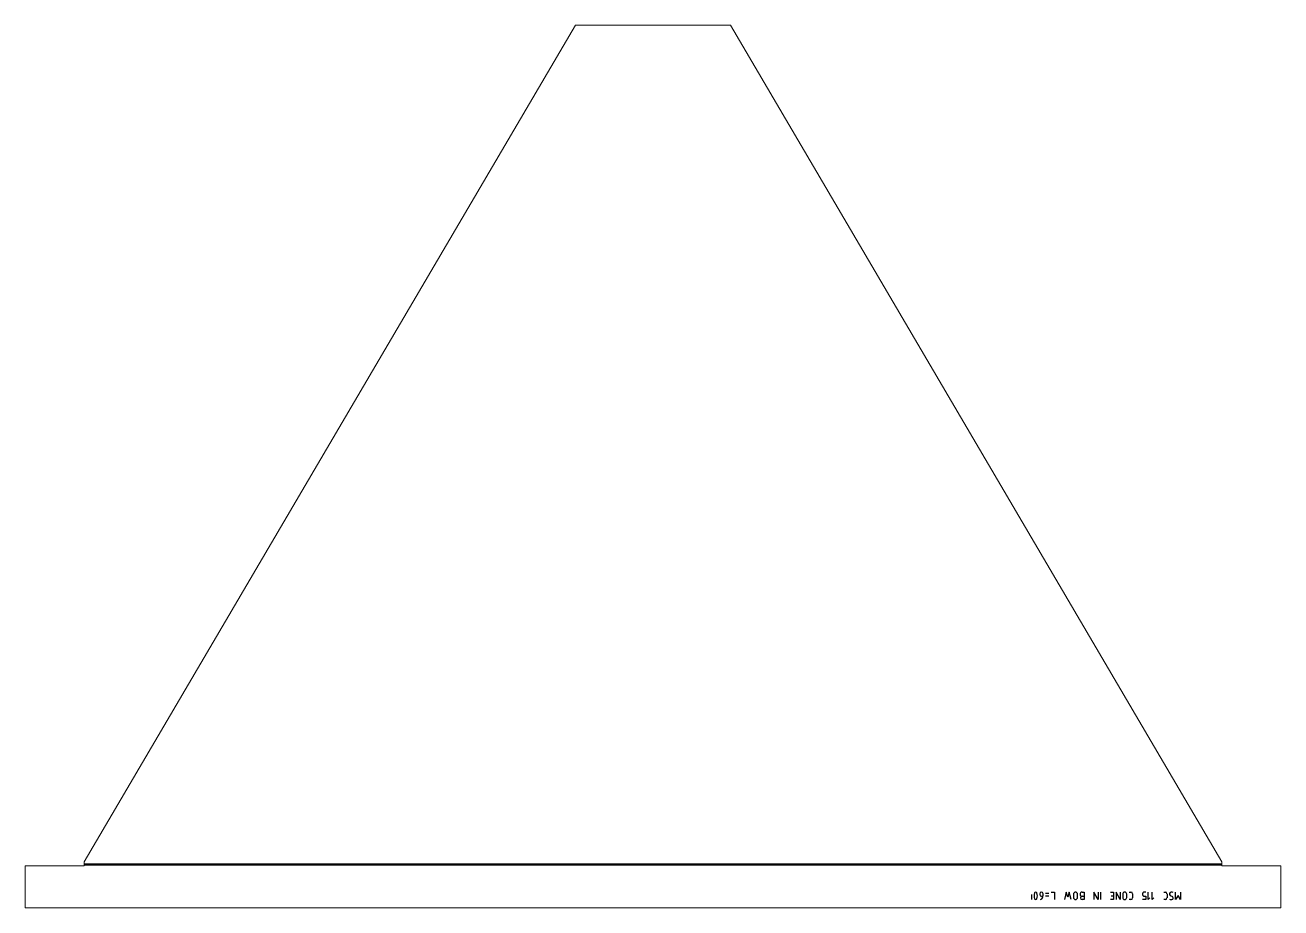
# Model space of a CAD drawing. Header units: millimetres. Extents: x 0 to 1700, y 0 to 1195.
import ezdxf

# ---------------------------------------------------------------- set-up
doc = ezdxf.new("R2010")
doc.units = ezdxf.units.MM
for name, color, linetype, lineweight in [('IV_BEND', 250, 'Continuous', 50), ('IV_MARK_SURFACE', 2, 'Continuous', 25), ('IV_OUTER_PROFILE', 7, 'Continuous', 5)]:
    doc.layers.add(name, color=color, linetype=linetype, lineweight=lineweight)

msp = doc.modelspace()

# ---------------------------------------------------------------- linework, layer by layer
at = {"layer": 'IV_BEND'}
msp.add_line((1620, 58.7), (80, 58.7), dxfattribs=at)
at = {"layer": 'IV_MARK_SURFACE'}
for p, q in [((1362.3, 18), (1362.3, 11.3)), ((1373.6, 19.1), (1373.6, 18)), ((1378.1, 16.9), (1378.1, 19.1)), ((1385.9, 19.6), (1381.4, 19.6)), ((1389.2, 21.3), (1393.6, 21.3)), ((1393.6, 21.3), (1393.6, 11.3)), ((1409.2, 21.3), (1407, 11.3)), ((1411.4, 14.6), (1409.2, 21.3)), ((1413.6, 21.3), (1411.4, 14.6)), ((1415.9, 11.3), (1413.6, 21.3)), ((1419.2, 18.5), (1419.2, 14.1)), ((1424.8, 14.1), (1424.8, 18.5)), ((1430.9, 21.3), (1433.6, 21.3)), ((1433.6, 21.3), (1433.6, 15.7)), ((1452.5, 11.3), (1447, 21.3)), ((1447, 21.3), (1447, 11.3)), ((1452.5, 21.3), (1452.5, 11.3)), ((1455.9, 21.3), (1455.9, 11.3)), ((1469.2, 21.3), (1473.6, 21.3)), ((1473.6, 21.3), (1473.6, 15.7)), ((1482.5, 11.3), (1477, 21.3)), ((1477, 21.3), (1477, 11.3)), ((1482.5, 21.3), (1482.5, 11.3)), ((1485.9, 18.5), (1485.9, 14.1)), ((1491.4, 14.1), (1491.4, 18.5)), ((1494.8, 21.3), (1497, 21.3)), ((1499.2, 19.1), (1499.2, 13.5)), ((1512.5, 19.1), (1512.5, 18)), ((1517, 21.3), (1514.2, 21.3)), ((1520.3, 11.3), (1520.3, 21.3)), ((1525.9, 11.3), (1525.9, 21.3)), ((1541.4, 21.3), (1543.6, 21.3)), ((1545.9, 19.1), (1545.9, 13.5)), ((1557.5, 11.3), (1557.5, 21.3)), ((1564.2, 21.3), (1564.2, 11.3)), ((1375.9, 15.7), (1377.5, 15.7)), ((1381.4, 16.3), (1385.9, 16.3)), ((1430.9, 15.7), (1433.6, 15.7)), ((1433.6, 11.3), (1430.9, 11.3)), ((1433.6, 15.7), (1433.6, 11.3)), ((1473.6, 11.3), (1469.2, 11.3)), ((1473.6, 15.7), (1470.3, 15.7)), ((1473.6, 15.7), (1473.6, 11.3)), ((1497, 11.3), (1494.8, 11.3)), ((1517, 11.3), (1512.5, 11.3)), ((1514.2, 15.7), (1517, 15.7)), ((1517, 15.7), (1517, 11.3)), ((1522.5, 13.5), (1520.3, 11.3)), ((1528.1, 13.5), (1525.9, 11.3)), ((1543.6, 11.3), (1541.4, 11.3)), ((1550.3, 16.9), (1553.1, 15.2)), ((1560.9, 16.9), (1557.5, 11.3)), ((1564.2, 11.3), (1560.9, 16.9))]:
    msp.add_line(p, q, dxfattribs=at)
for centre, radius, start, end in [((1379.9, 16.3), 14, 163.8661, 196.1339), ((1368.1, 19.5), 1.81, 23.0373, 156.9627), ((1356.3, 16.3), 14, 343.8661, 16.1339), ((1375.9, 19.1), 2.22, 0, 180), ((1375.9, 18), 2.22, 180, 270), ((1422, 18.5), 2.78, 0, 180), ((1430.9, 18.5), 2.78, 90, 270), ((1488.6, 18.5), 2.78, 0, 180), ((1497, 19.1), 2.22, 0, 90), ((1514.9, 19), 2.38, 107.3463, 178.9139), ((1514.9, 18), 2.38, 181.0861, 252.6537), ((1543.6, 19.1), 2.22, 0, 90), ((1551.5, 18.9), 2.39, 92.3685, 239.559), ((1552.1, 17.6), 3.74, 56.4174, 100.9627), ((1368.1, 13.1), 1.8, 202.4119, 337.5881), ((1372.3, 16.5), 5.77, 294.8942, 3.1783), ((1422, 14.1), 2.78, 180, 0), ((1430.9, 13.5), 2.22, 90, 270), ((1488.6, 14.1), 2.78, 180, 0), ((1497, 13.5), 2.22, 270, 0), ((1543.6, 13.5), 2.22, 270, 0), ((1551.4, 16), 4.69, 241.7153, 298.2847), ((1552, 13.3), 2.21, 319.6263, 59.2984)]:
    msp.add_arc(centre, radius, start, end, dxfattribs=at)
at = {"layer": 'IV_OUTER_PROFILE'}
for p, q in [((745, 1194.6), (80, 62.5)), ((745, 1194.6), (955, 1194.6)), ((1620, 62.5), (955, 1194.6)), ((80, 56.9), (0, 56.9)), ((0, 0), (0, 56.9)), ((80, 62.5), (80, 56.9)), ((1620, 62.5), (1620, 56.9)), ((1620, 56.9), (1700, 56.9)), ((1700, 0), (1700, 56.9)), ((0, 0), (1700, 0))]:
    msp.add_line(p, q, dxfattribs=at)

doc.saveas('drawing.dxf')
